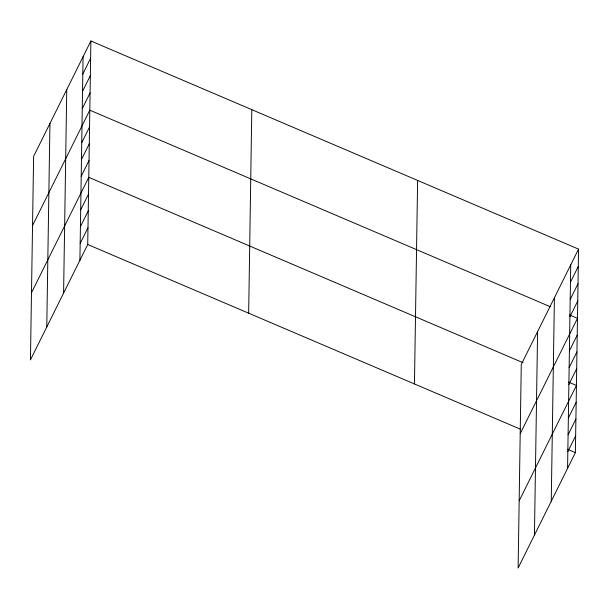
<?xml version="1.0" encoding="UTF-8"?>
<svg xmlns="http://www.w3.org/2000/svg" width="609" height="609" viewBox="0 0 609 609"><rect width="100%" height="100%" fill="white"/><g stroke="black" fill="none" stroke-linecap="round" stroke-linejoin="round"><path stroke-width="0.91" d="M46.771 327.003L49.938 123.482M63.587 293.127L66.754 89.607M79.908 260.249L83.075 56.728M90.886 40.986L33.617 156.361L30.45 359.881L87.726 244.506L90.886 40.986L578.55 249.119L575.383 452.639L518.114 568.014L521.274 364.494L578.55 249.119M248.655 313.186L251.814 109.666M414.455 383.952L417.622 180.431M534.436 535.136L537.595 331.616M551.252 501.26L554.411 297.74M567.573 468.382L570.732 264.862M82.801 74.024L90.619 58.281M82.535 91.327L90.353 75.585M82.268 108.623L90.079 92.88M32.536 225.558L89.812 110.183L550.361 306.746M81.735 142.712L89.553 126.969M81.477 159.505L89.287 143.762M81.21 176.298L89.028 160.555M31.493 292.716L88.769 177.341L523.078 362.705M80.692 209.877L88.503 194.134M80.434 226.67L88.244 210.92M80.167 243.455L87.985 227.713M570.466 282.165L578.284 266.422M570.199 299.461L578.01 283.718M569.925 316.764L577.743 301.013M520.2 433.692L577.477 318.317L569.605 314.96M569.4 350.853L577.21 335.11M569.141 367.638L576.951 351.895M568.875 384.431L576.693 368.689M519.157 500.857L576.434 385.474L568.555 382.117M568.357 418.01L576.167 402.267M568.09 434.803L575.908 419.061M567.832 451.589L575.65 435.846M87.726 244.506L520.284 429.124M567.512 449.282L575.383 452.639"/></g></svg>
